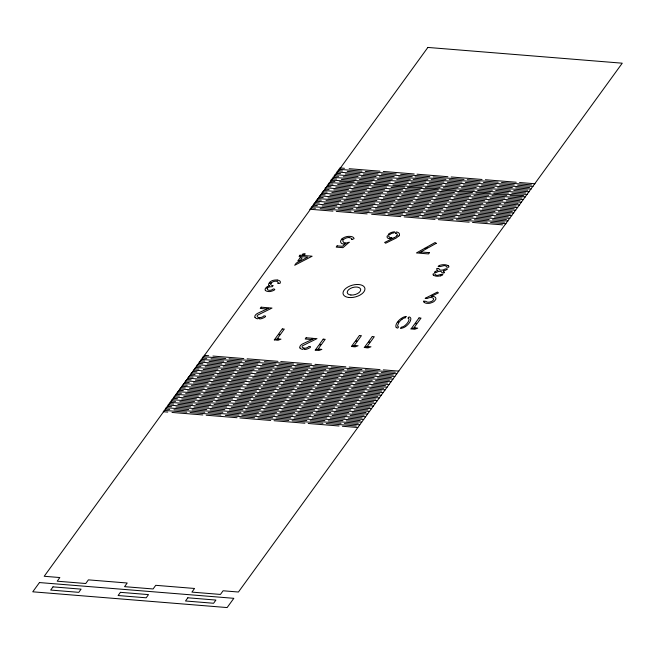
<?xml version="1.0" encoding="UTF-8"?>
<svg xmlns="http://www.w3.org/2000/svg" width="655" height="655" viewBox="0 0 655 655"><rect width="100%" height="100%" fill="white"/><g stroke="black" fill="none" stroke-linecap="round" stroke-linejoin="round"><path stroke-width="0.98" d="M274.289 339.945L278.072 334.721L280.078 334.885L277.204 338.848L274.33 339.945M364.27 347.584L368.061 342.368L370.059 342.532L367.185 346.495L364.311 347.592M411.029 328.949L414.82 323.726L416.817 323.889L413.944 327.852L411.07 328.949M302.299 254.779L303.028 253.78L305.042 253.927M258.774 317.544L257.849 318.821A6.182 3.332 -15.2 0 1 255.049 317.388M305.034 253.944L304.305 254.942L302.291 254.787M303.748 348.132L302.823 349.402A6.182 3.332 -15.2 0 1 300.023 347.969M304.632 348.214C301.554 351.989 315.161 346.307 308.865 346.438A3.742 2.014 -15.2 0 1 304.616 348.239M395.489 233.188L396.381 231.96A6.591 3.545 -15.2 0 1 399.247 233.524A5.862 3.16 -15.2 0 1 399.001 235.882M405.15 317.88L406.051 316.643M398.96 235.882L396.07 238.101L385.631 243.234L384.616 242.448L394.204 237.724M345.21 243.177L344.53 243.734A3.209 1.728 -15.2 0 0 344.235 243.987L344.153 244.045M425.226 298.303L437.417 292.056L438.432 292.867L431.08 296.461L432.398 296.396A6.288 3.39 -15.2 0 1 433.373 296.478L433.823 296.568A4.896 2.636 -15.2 0 1 434.904 297.01L435.411 297.46A6.681 3.603 -15.2 0 1 435.837 298.303L435.878 298.606A5.723 3.078 -15.2 0 1 435.681 299.548L434.298 301.259A5.838 3.144 -15.2 0 1 432.922 302.143L430.622 303.036A5.903 3.177 -15.2 0 1 428.853 303.363L426.642 303.331A6.091 3.283 -15.2 0 1 425.038 302.856L424.71 302.675A7.221 3.889 -15.2 0 1 424.162 302.233M405.633 326.477L405.052 326.87A6.689 3.603 -15.2 0 1 403.128 327.819L402.121 328.13A3.955 2.129 -15.2 0 1 400.5 328.327L401.359 327.14A2.252 1.212 -15.2 0 0 402.023 327.05L403.185 326.64A5.846 3.152 -15.2 0 0 404.34 325.969L404.986 325.486A16.907 9.113 -15.2 0 0 408.908 320.115L408.974 319.427A5.527 2.98 -15.2 0 0 408.859 318.821L408.384 318.289A2.284 1.228 -15.2 0 0 407.909 318.109L409.088 316.914A3.889 2.096 -15.2 0 1 409.989 317.282L410.456 317.716A6.583 3.545 -15.2 0 1 410.824 318.649L410.816 319.304A17.374 9.358 -15.2 0 1 405.642 326.477M389.921 238.723L392.05 237.74A3.488 1.875 -15.2 0 1 389.07 235.865L387.424 235.726A4.97 2.677 -15.2 0 0 387.342 237.683A4.569 2.456 -15.2 0 0 389.635 238.723M439.538 265.431L440.823 265.021A8.531 4.601 -15.2 0 1 448.085 265.668M351.809 239.525L354.068 238.69A6.509 3.512 -15.2 0 0 350.31 236.398A6.878 3.709 -15.2 0 0 341.763 238.993M440.602 275.87L441.404 275.599A2.857 1.539 -15.2 0 0 442.886 274.576L440.913 274.412L437.163 275.427L435.469 274.904L435.215 273.954L433.258 273.79A2.857 1.539 -15.2 0 0 433.168 274.928L433.495 275.296M344.129 244.061L342.344 243.758A5.346 2.882 -15.2 0 1 341.28 243.161L340.6 241.949A6.689 3.603 -15.2 0 1 340.69 240.901C340.477 239.239 344.268 239.042 342.966 240.483A4.176 2.252 -15.2 0 0 342.843 241.22L343.728 242.448A4.233 2.284 -15.2 0 0 344.62 242.792L345.521 242.915M339.839 167.942L344.44 168.31M349.172 168.703L380.023 171.201M383.355 171.471L414.206 173.976M417.022 174.205L447.873 176.703M451.205 176.973L482.055 179.47M485.388 179.74L516.238 182.246M519.571 182.516L534.996 183.76M338.676 169.277L361.953 171.16M365.285 171.43L396.136 173.927M400.631 174.296L429.811 176.662M433.143 176.932L463.994 179.429M467.326 179.699L498.177 182.196M501.509 182.467L531.524 184.898M337.89 170.619L342.491 170.996M347.224 171.389L378.074 173.886M381.406 174.156L412.257 176.653M415.082 176.883L445.924 179.388M449.264 179.658L480.107 182.155M483.447 182.426L514.29 184.923M517.63 185.193L533.047 186.446M336.727 171.954L360.004 173.845M363.337 174.115L394.187 176.613M398.682 176.981L427.862 179.347M431.195 179.609L462.045 182.115M465.377 182.385L496.228 184.882M499.56 185.152L529.576 187.584M335.958 173.28L340.559 173.657M345.291 174.05L376.142 176.547M379.474 176.817L410.325 179.314M413.149 179.544L444 182.049M447.332 182.319L478.183 184.816M481.515 185.087L512.366 187.584M515.698 187.854L531.115 189.107M334.803 174.615L358.072 176.506M361.413 176.776L392.255 179.274M396.75 179.642L425.93 182M429.262 182.27L460.113 184.775M463.445 185.046L494.296 187.543M497.628 187.813L527.643 190.245M334.017 175.966L338.61 176.342M343.343 176.735L374.193 179.233M377.526 179.503L408.376 182M411.201 182.229L442.051 184.735M445.384 185.005L476.234 187.502M479.566 187.772L510.417 190.269M513.749 190.54L529.166 191.792M332.855 177.3L356.123 179.192M359.464 179.462L390.306 181.959M394.801 182.319L423.982 184.685M427.314 184.956L458.164 187.461M461.497 187.731L492.347 190.228M495.679 190.499L525.695 192.93M332.06 178.659L336.654 179.028M341.394 179.421L372.236 181.926M375.577 182.196L406.419 184.694M409.244 184.923L440.094 187.42M443.427 187.69L474.277 190.187M477.61 190.458L508.46 192.963M511.792 193.233L527.218 194.478M330.898 179.994L354.175 181.877M357.507 182.147L388.358 184.653M392.853 185.013L422.033 187.379M425.365 187.649L456.216 190.147M459.548 190.417L490.399 192.922M493.731 193.192L523.746 195.624M330.308 181.075L334.901 181.451M339.634 181.836L370.484 184.342M373.817 184.612L404.667 187.109M407.492 187.338L438.342 189.835M441.675 190.106L472.525 192.611M475.858 192.881L506.708 195.378M510.04 195.649L525.457 196.901M329.146 182.409L352.423 184.292M355.755 184.563L386.606 187.068M391.101 187.428L420.273 189.794M423.613 190.065L454.455 192.562M457.796 192.832L488.638 195.337M491.979 195.608L521.986 198.039M328.36 183.76L332.953 184.129M337.685 184.522L368.536 187.027M371.868 187.297L402.719 189.794M405.543 190.024L436.394 192.521M439.726 192.791L470.577 195.296M473.909 195.567L504.759 198.064M508.092 198.334L523.509 199.587M327.197 185.095L350.474 186.978M353.806 187.248L384.657 189.753M389.152 190.114L418.324 192.48M421.664 192.75L452.507 195.247M455.847 195.518L486.69 198.023M490.03 198.293L520.037 200.725M326.427 186.421L331.021 186.79M335.761 187.183L366.603 189.688M369.944 189.958L400.786 192.455M403.611 192.685L434.462 195.182M437.794 195.452L468.644 197.949M471.977 198.219L502.827 200.725M506.159 200.995L521.585 202.239M325.265 187.756L348.542 189.639M351.874 189.909L382.725 192.414M387.22 192.775L416.4 195.141M419.732 195.411L450.583 197.908M453.915 198.178L484.766 200.684M488.098 200.954L518.105 203.386M324.479 189.107L329.072 189.475M333.813 189.868L364.655 192.365M367.995 192.636L398.838 195.141M401.662 195.37L432.513 197.867M435.845 198.137L466.696 200.635M470.028 200.905L500.878 203.41M504.211 203.68L519.636 204.925M323.316 190.441L346.593 192.324M349.926 192.595L380.776 195.092M385.271 195.46L414.451 197.826M417.784 198.097L448.634 200.594M451.966 200.864L482.817 203.361M486.149 203.631L516.165 206.063M322.53 191.792L327.123 192.169M331.856 192.562L362.706 195.059M366.039 195.329L396.889 197.826M399.714 198.056L430.564 200.561M433.897 200.831L464.747 203.328M468.079 203.599L498.93 206.096M502.262 206.366L517.679 207.619M321.368 193.127L344.636 195.018M347.977 195.288L378.819 197.785M383.314 198.146L412.494 200.512M415.827 200.782L446.677 203.287M450.01 203.558L480.86 206.055M484.192 206.325L514.208 208.757M320.582 194.478L325.175 194.846M329.907 195.239L360.758 197.745M364.09 198.015L394.94 200.512M397.765 200.741L428.616 203.238M431.948 203.508L462.798 206.014M466.131 206.284L496.981 208.781M500.314 209.051L515.731 210.304M319.419 195.812L342.696 197.695M346.028 197.966L376.879 200.471M381.374 200.831L410.546 203.197M413.878 203.468L444.729 205.965M448.061 206.235L478.911 208.74M482.244 209.011L512.259 211.442M318.633 197.163L323.226 197.532M327.959 197.925L358.809 200.422M362.141 200.692L392.992 203.197M395.816 203.427L426.667 205.924M429.999 206.194L460.85 208.691M464.182 208.961L495.033 211.467M498.365 211.737L513.782 212.981M317.47 198.498L340.747 200.381M344.08 200.651L374.93 203.156M379.425 203.517L408.597 205.883M411.938 206.153L442.78 208.65M446.112 208.92L476.963 211.426M480.295 211.696L510.31 214.128M316.684 199.849L321.277 200.217M326.01 200.61L356.86 203.107M360.193 203.377L391.043 205.883M393.868 206.112L424.718 208.609M428.051 208.88L458.901 211.377M462.233 211.647L493.084 214.152M496.416 214.422L511.833 215.667M315.522 201.183L338.799 203.066M342.131 203.337L372.982 205.834M377.476 206.202L406.649 208.568M409.989 208.839L440.831 211.336M444.172 211.606L475.014 214.103M478.355 214.373L508.362 216.805M314.736 202.526L319.329 202.903M324.061 203.296L354.912 205.793M358.244 206.063L389.095 208.56M391.919 208.789L422.77 211.295M426.102 211.565L456.953 214.062M460.285 214.332L491.135 216.83M494.468 217.1L509.893 218.352M313.573 203.861L336.85 205.752M340.182 206.022L371.033 208.519M375.528 208.888L404.708 211.246M408.04 211.516L438.891 214.021M442.223 214.291L473.066 216.789M476.406 217.059L506.413 219.49M312.787 205.211L317.38 205.588M322.121 205.973L352.963 208.478M356.304 208.749L387.146 211.246M389.971 211.475L420.821 213.972M424.153 214.242L455.004 216.748M458.336 217.018L489.187 219.515M492.519 219.785L507.944 221.038M311.624 206.546L334.901 208.437M338.234 208.708L369.084 211.205M373.579 211.565L402.76 213.931M406.092 214.201L436.942 216.707M440.275 216.977L471.125 219.474M474.457 219.744L504.473 222.176M310.838 207.897L315.432 208.265M320.172 208.658L351.014 211.164M354.355 211.434L385.197 213.931M388.022 214.16L418.873 216.658M422.205 216.928L453.055 219.433M456.388 219.703L487.238 222.201M490.57 222.471L505.996 223.723M309.676 209.232L332.953 211.115M336.285 211.385L367.136 213.89M371.631 214.25L400.811 216.617M404.143 216.887L434.994 219.384M438.326 219.654L469.176 222.16M472.509 222.43L502.524 224.861M388.309 234.367L390.003 234.506A3.553 1.916 -15.2 0 1 393.933 232.951L394.744 231.837A5.527 2.972 -15.2 0 0 388.358 234.375M341.935 239.034L344.006 239.206A4.601 2.481 -15.2 0 1 349.287 237.577M277.908 283.23L279.939 283.394A5.068 2.735 -15.2 0 0 280.045 281.232A6.222 3.349 -15.2 0 0 277.212 280.045M271.301 282.944L269.279 282.772L269.573 282.42A5.281 2.841 -15.2 0 1 272.537 280.561A6.575 3.545 -15.2 0 1 277.188 280.078M270.9 283.525L268.894 283.361L268.575 284.491A4.298 2.317 -15.2 0 0 269.23 285.605L269.59 285.817L269.058 285.957A4.495 2.423 -15.2 0 0 266.159 287.537L268.722 287.283A2.415 1.302 -15.2 0 1 269.631 286.89L272.316 286.677L273.135 285.547A3.709 1.998 -15.2 0 1 270.728 283.533M425.308 298.303L427.379 298.467A4.389 2.366 -15.2 0 1 428.305 298.009L429.058 297.755A3.668 1.973 -15.2 0 1 430.196 297.542L431.67 297.575A3.725 2.006 -15.2 0 1 432.513 297.812L432.955 298.074A4.986 2.685 -15.2 0 1 433.438 298.606L433.585 299.016A3.578 1.924 -15.2 0 1 433.495 299.671L432.832 300.579A3.594 1.94 -15.2 0 1 432.022 301.169L430.171 301.922A4.02 2.162 -15.2 0 1 428.616 302.16L427.584 302.111A3.455 1.859 -15.2 0 1 426.659 301.832L426.159 301.464A3.054 1.646 -15.2 0 1 426.069 301.349L423.572 301.079A6.386 3.439 -15.2 0 0 424.162 302.233M204.204 355.337L208.683 355.706M212.932 356.058L243.775 358.555M247.115 358.825L277.957 361.323M280.782 361.552L311.633 364.057M314.965 364.327L345.815 366.825M349.148 367.095L379.998 369.592M383.331 369.862L398.756 371.115M203.05 356.672L225.713 358.514M229.045 358.784L259.896 361.282M264.391 361.65L293.571 364.008M296.903 364.278L327.754 366.784M331.086 367.054L361.937 369.551M365.269 369.821L395.284 372.253M202.256 358.023L206.734 358.383M210.984 358.735L241.826 361.241M245.166 361.511L276.009 364.008M278.834 364.237L309.684 366.735M313.016 367.005L343.867 369.51M347.199 369.78L378.05 372.277M381.382 372.548L396.807 373.8M201.101 359.358L223.764 361.192M227.097 361.462L257.947 363.967M262.442 364.327L291.622 366.694M294.955 366.964L325.805 369.461M329.137 369.731L359.988 372.236M363.32 372.507L393.336 374.938M200.332 360.684L204.802 361.044M209.051 361.396L239.902 363.902M243.234 364.172L274.085 366.669M276.901 366.898L307.752 369.395M311.084 369.666L341.935 372.171M345.267 372.441L376.117 374.938M379.45 375.209L394.875 376.461M199.169 362.019L221.832 363.852M225.164 364.123L256.015 366.628M260.51 366.988L289.69 369.354M293.022 369.625L323.873 372.122M327.205 372.392L358.056 374.897M361.388 375.168L391.403 377.599M198.383 363.369L202.853 363.73M207.103 364.082L237.953 366.587M241.286 366.857L272.136 369.354M274.961 369.584L305.803 372.081M309.144 372.351L339.986 374.848M343.326 375.118L374.169 377.624M377.509 377.894L392.926 379.139M197.22 364.704L219.883 366.538M223.216 366.808L254.066 369.314M258.561 369.674L287.741 372.04M291.074 372.31L321.924 374.807M325.257 375.078L356.107 377.583M359.439 377.853L389.455 380.285M196.426 366.055L200.905 366.423M205.146 366.775L235.996 369.273M239.329 369.543L270.179 372.04M273.004 372.269L303.854 374.775M307.187 375.045L338.037 377.542M341.37 377.812L372.22 380.309M375.552 380.58L390.969 381.832M195.272 367.398L217.935 369.232M221.267 369.502L252.118 371.999M256.613 372.368L285.785 374.726M289.125 374.996L319.967 377.501M323.308 377.771L354.15 380.268M357.491 380.539L387.498 382.97M194.478 368.74L198.956 369.101M203.197 369.461L234.048 371.958M237.38 372.228L268.231 374.726M271.055 374.955L301.906 377.46M305.238 377.73L336.089 380.227M339.421 380.498L370.272 382.995M373.604 383.265L389.021 384.518M193.323 370.075L215.986 371.917M219.319 372.187L250.169 374.685M254.664 375.045L283.836 377.411M287.177 377.681L318.019 380.187M321.359 380.457L352.202 382.954M355.542 383.224L385.549 385.656M192.529 371.426L197.008 371.786M201.257 372.138L232.099 374.644M235.44 374.914L266.282 377.411M269.107 377.64L299.957 380.137M303.29 380.408L334.14 382.913M337.472 383.183L368.323 385.68M371.655 385.951L387.08 387.203M191.375 372.76L214.038 374.594M217.37 374.865L248.22 377.37M252.715 377.73L281.896 380.096M285.228 380.367L316.078 382.864M319.411 383.134L350.261 385.639M353.594 385.91L383.609 388.341M190.58 374.111L195.059 374.472M199.308 374.824L230.151 377.321M233.491 377.591L264.333 380.096M267.158 380.326L298.009 382.823M301.341 383.093L332.191 385.59M335.524 385.86L366.374 388.366M369.707 388.636L385.132 389.881M189.426 375.446L212.089 377.28M215.421 377.55L246.272 380.056M250.767 380.416L279.947 382.782M283.279 383.052L314.13 385.549M317.462 385.82L348.313 388.325M351.645 388.595L381.66 391.027M188.632 376.797L193.11 377.157M197.36 377.509L228.21 380.006M231.542 380.277L262.393 382.782M265.209 383.011L296.06 385.508M299.392 385.779L330.243 388.276M333.575 388.546L364.426 391.051M367.758 391.322L383.183 392.566M187.477 378.131L210.14 379.965M213.473 380.236L244.323 382.733M248.818 383.101L277.998 385.467M281.331 385.738L312.181 388.235M315.514 388.505L346.364 391.002M349.696 391.272L379.712 393.704M186.691 379.474L191.162 379.843M195.411 380.195L226.262 382.692M229.594 382.962L260.444 385.459M263.269 385.689L294.111 388.194M297.452 388.464L328.294 390.961M331.627 391.231L362.477 393.729M365.809 393.999L381.235 395.252M185.529 380.809L208.192 382.651M211.524 382.921L242.375 385.418M246.869 385.787L276.05 388.145M279.382 388.415L310.233 390.92M313.565 391.191L344.415 393.688M347.748 393.958L377.763 396.39M184.743 382.16L189.213 382.52M193.462 382.872L224.313 385.377M227.645 385.648L258.496 388.145M261.32 388.374L292.163 390.871M295.503 391.141L326.346 393.647M329.686 393.917L360.528 396.414M363.869 396.684L379.286 397.937M183.58 383.494L206.243 385.337M209.575 385.607L240.426 388.104M244.921 388.464L274.101 390.83M277.433 391.101L308.284 393.606M311.616 393.876L342.467 396.373M345.799 396.643L375.814 399.075M182.745 384.911L187.224 385.271M191.465 385.623L222.315 388.12M225.648 388.39L256.498 390.896M259.323 391.125L290.173 393.622M293.505 393.892L324.356 396.39M327.688 396.66L358.539 399.165M361.871 399.435L377.288 400.68M181.591 386.245L204.254 388.079M207.586 388.349L238.436 390.847M242.931 391.215L272.103 393.581M275.444 393.851L306.286 396.349M309.627 396.619L340.469 399.116M343.81 399.386L373.817 401.818M180.796 387.588L185.275 387.956M189.516 388.309L220.367 390.806M223.699 391.076L254.549 393.581M257.374 393.802L288.225 396.308M291.557 396.578L322.407 399.075M325.74 399.345L356.59 401.842M359.923 402.113L375.34 403.365M179.642 388.931L202.305 390.765M205.637 391.035L236.488 393.532M240.983 393.901L270.155 396.267M273.495 396.537L304.338 399.034M307.678 399.304L338.52 401.802M341.861 402.072L371.868 404.503M178.864 390.249L183.343 390.617M187.592 390.969L218.434 393.467M221.775 393.737L252.617 396.234M255.442 396.463L286.292 398.969M289.625 399.239L320.475 401.736M323.807 402.006L354.658 404.503M357.99 404.774L373.415 406.026M177.71 391.592L200.373 393.426M203.705 393.696L234.555 396.193M239.05 396.562L268.231 398.92M271.563 399.19L302.413 401.695M305.746 401.965L336.596 404.462M339.929 404.733L369.944 407.164M176.916 392.935L181.394 393.295M185.643 393.655L216.486 396.152M219.826 396.422L250.669 398.92M253.493 399.149L284.344 401.654M287.676 401.924L318.526 404.422M321.859 404.692L352.709 407.189M356.042 407.459L371.467 408.712M175.761 394.269L198.424 396.111M201.756 396.381L232.607 398.879M237.102 399.239L266.282 401.605M269.614 401.875L300.465 404.381M303.797 404.651L334.648 407.148M337.98 407.418L367.995 409.85M174.967 395.628L179.437 395.988M183.687 396.34L214.537 398.846M217.869 399.116L248.72 401.613M251.545 401.842L282.395 404.34M285.727 404.61L316.578 407.115M319.91 407.385L350.761 409.883M354.093 410.153L369.51 411.397M173.812 396.963L196.475 398.797M199.808 399.067L230.658 401.572M235.153 401.933L264.325 404.299M267.658 404.569L298.508 407.066M301.84 407.336L332.691 409.842M336.023 410.112L366.039 412.544M173.018 398.314L177.497 398.674M181.738 399.026L212.588 401.523M215.921 401.793L246.771 404.299M249.596 404.528L280.446 407.025M283.779 407.295L314.629 409.793M317.962 410.063L348.812 412.568M352.144 412.838L367.561 414.083M171.864 399.648L194.527 401.482M197.859 401.752L228.71 404.25M233.205 404.618L262.377 406.984M265.709 407.254L296.559 409.752M299.892 410.022L330.742 412.519M334.075 412.789L364.09 415.221M171.07 400.991L175.548 401.359M179.789 401.712L210.64 404.209M213.972 404.479L244.823 406.976M247.647 407.205L278.498 409.711M281.83 409.981L312.681 412.478M316.013 412.748L346.863 415.245M350.196 415.516L365.613 416.768M169.915 402.326L192.578 404.168M195.91 404.438L226.761 406.935M231.256 407.304L260.428 409.662M263.769 409.932L294.611 412.437M297.951 412.707L328.794 415.204M332.134 415.475L362.141 417.906M169.121 403.677L173.6 404.037M177.841 404.397L208.691 406.894M212.023 407.164L242.874 409.662M245.699 409.891L276.549 412.388M279.881 412.658L310.732 415.164M314.064 415.434L344.915 417.931M348.247 418.201L363.664 419.454M167.967 405.011L190.63 406.853M193.962 407.123L224.812 409.621M229.307 409.981L258.479 412.347M261.82 412.617L292.662 415.123M296.003 415.393L326.845 417.89M330.185 418.16L360.193 420.592M167.172 406.362L171.651 406.722M175.9 407.074L206.743 409.58M210.083 409.85L240.925 412.347M243.75 412.576L274.601 415.073M277.933 415.344L308.783 417.849M312.116 418.119L342.966 420.616M346.298 420.887L361.724 422.139M166.018 407.697L188.681 409.531M192.013 409.801L222.864 412.306M227.359 412.666L256.539 415.033M259.871 415.303L290.722 417.8M294.054 418.07L324.905 420.575M328.237 420.846L358.244 423.277M165.224 409.048L169.702 409.408M173.952 409.76L204.794 412.257M208.134 412.527L238.977 415.033M241.801 415.262L272.652 417.759M275.984 418.029L306.835 420.526M310.167 420.797L341.018 423.302M344.35 423.572L359.775 424.817M164.069 410.382L186.732 412.216M190.065 412.486L220.915 414.983M225.41 415.352L254.59 417.718M257.923 417.988L288.773 420.485M292.105 420.756L322.956 423.253M326.288 423.523L356.304 425.963M163.275 411.725L167.754 412.093M172.003 412.445L202.853 414.942M206.186 415.213L237.036 417.718M239.853 417.939L270.703 420.444M274.036 420.715L304.886 423.212M308.218 423.482L339.069 425.987M342.401 426.258L357.827 427.502M448.176 265.619L448.757 266.176A2.915 1.572 -15.2 0 1 448.65 267.281L446.636 267.117L446.227 266.118L444.327 265.553L440.135 266.585L438.13 266.421A2.915 1.572 -15.2 0 1 439.538 265.431M299.933 348.002A5.879 3.169 -15.2 0 1 303.281 343.588L314.457 338.438L316.979 338.643L302.405 345.824A3.668 1.981 -15.2 0 0 303.773 348.1M254.951 317.413A5.879 3.169 -15.2 0 1 258.299 313.008L269.483 307.858L271.997 308.063L257.431 315.243A3.668 1.981 -15.2 0 0 258.799 317.519M271.366 282.952A3.676 1.981 -15.2 0 1 275.861 281.2A3.676 1.981 -15.2 0 1 277.957 283.222M265.324 290.304A5.854 3.152 -15.2 0 0 268.1 291.459C269.885 292.4 278.375 289.068 273.217 288.945A3.291 1.777 -15.2 0 1 269.041 290.312A3.291 1.777 -15.2 0 1 267.625 288.274L265.66 288.118L265.349 288.618A4.691 2.53 -15.2 0 0 265.365 290.288M349.238 237.65A4.495 2.423 -15.2 0 1 351.792 239.525M396.946 235.751A6.468 3.488 -15.2 0 1 394.163 237.683M395.473 233.205A4.061 2.186 -15.2 0 1 396.938 235.751M440.586 275.804A7.197 3.881 -15.2 0 1 433.602 275.239M396.234 327.32A3.766 2.03 -15.2 0 0 397.716 328.114L398.592 326.919L397.781 326.386L397.651 325.24L398.928 322.44L397.315 322.309A17.619 9.497 -15.2 0 0 395.857 325.838A6.624 3.57 -15.2 0 0 396.209 327.328M401.302 318.371A17.603 9.481 -15.2 0 0 397.732 321.72L399.353 321.851A17.742 9.555 -15.2 0 1 401.867 319.362M401.45 318.412A5.256 2.833 -15.2 0 1 406.084 316.48M402.031 319.386A4.094 2.211 -15.2 0 1 405.134 317.749M444.106 272.415L443.91 273.053L441.888 272.881A3.562 1.924 -15.2 0 0 441.773 272.202L441.691 272.071A4.519 2.44 -15.2 0 0 441.355 271.719L440.733 271.399A2.497 1.343 -15.2 0 0 439.513 271.301L438.522 271.489A4.397 2.366 -15.2 0 0 437.736 271.751L437.491 271.858A3.381 1.826 -15.2 0 0 436.467 272.447L434.421 272.284L435.117 271.686A4.339 2.342 -15.2 0 1 436.41 270.982L437.99 270.482L437.581 270.294A4.102 2.211 -15.2 0 1 436.836 269.516A4.912 2.645 -15.2 0 1 436.819 268.476L438.965 268.435A3.357 1.809 -15.2 0 0 439.096 269.23L439.194 269.369A4.069 2.194 -15.2 0 0 439.644 269.737A3.619 1.949 -15.2 0 0 440.741 270.089L441.298 270.138A3.619 1.949 -15.2 0 0 442.747 269.991A4.069 2.194 -15.2 0 0 443.656 269.729L443.943 269.623A3.349 1.809 -15.2 0 0 445.146 268.935L447.39 268.935L446.997 269.303A4.912 2.645 -15.2 0 1 445.564 270.22A4.102 2.211 -15.2 0 1 443.828 270.802L443.206 270.9L443.934 271.588A4.339 2.342 -15.2 0 1 444.106 272.415M315.235 350.114L318.109 349.074L320.983 345.111L318.977 344.956L315.235 350.114M351.44 346.487L354.314 345.447L357.188 341.492L355.182 341.329L351.44 346.487M39.464 582.565L32.75 591.809L227.129 607.562L233.843 598.318L39.464 582.565M427.871 47.438L44.204 576.277L59.851 577.546L57.206 581.198L85.739 583.515L88.392 579.863L127.201 583.007L124.556 586.659L153.09 588.968L155.743 585.316L194.551 588.468L191.907 592.112L220.44 594.429L223.093 590.777L238.42 592.022L622.25 63.191L427.871 47.438M52.998 586.864L50.681 590.057L78.772 592.341L81.089 589.14L52.998 586.864M261.157 307.187L260.24 308.44L265.873 308.898L268.345 307.768L261.157 307.187M299.957 255.221L299.081 256.416L307.768 257.12L296.265 263.089L294.701 265.259L312.157 256.211L299.957 255.221M300.162 257.726L297.747 261.05L300.71 259.896L302.168 257.882L300.162 257.726M259.65 317.634C256.58 321.409 270.179 315.726 263.891 315.857A3.742 2.014 -15.2 0 1 259.642 317.659M337.12 245.854L336.212 247.115L342.933 247.664L349.246 242.178A4.708 2.538 -15.2 0 1 346.585 242.89L342.401 246.288L337.12 245.854M282.289 328.925L278.498 334.14L280.504 334.304L284.295 329.08L282.289 328.925M120.414 592.333L118.097 595.526L146.18 597.802L148.497 594.609L120.414 592.333M306.131 337.767L305.214 339.02L310.855 339.478L313.319 338.348L306.131 337.767M323.193 339.151L319.403 344.366L321.409 344.53L325.191 339.315L323.193 339.151M359.398 335.524L355.608 340.739L357.614 340.903L361.404 335.688L359.398 335.524M429.451 252.658L428.534 253.919L419.65 253.198L421.746 252.036L429.451 252.658M372.269 336.564L368.478 341.787L370.484 341.951L374.275 336.727L372.269 336.564M187.821 597.794L185.504 600.987L213.595 603.263L215.913 600.07L187.821 597.794M419.028 317.921L415.237 323.144L417.243 323.308L421.034 318.084L419.028 317.921M436.23 243.316L428.296 247.754L426.045 247.574L435.084 242.53L436.214 243.308M425.087 248.114L416.441 252.936L418.627 253.117L427.338 248.294L425.087 248.114M278.539 338.954L275.624 340.051L278.056 340.248L280.97 339.151L278.539 338.954M319.444 349.18L316.529 350.278L318.952 350.474L321.867 349.385L319.444 349.18M355.649 345.562L352.734 346.651L355.157 346.847L358.08 345.758L355.649 345.562M415.278 327.959L412.363 329.056L414.795 329.252L417.71 328.155L415.278 327.959M368.528 346.601L365.605 347.699L368.036 347.895L370.951 346.798L368.528 346.601M350.9 295.02A6.935 3.733 -15.2 0 0 360.717 289.559A6.935 3.733 -15.2 0 0 350.286 288.519A6.935 3.733 -15.2 0 0 350.9 295.02M348.992 297.509A11.258 6.067 -15.2 0 0 364.941 288.634A11.258 6.067 -15.2 0 0 348.002 286.939A11.258 6.067 -15.2 0 0 348.992 297.509"/></g></svg>
